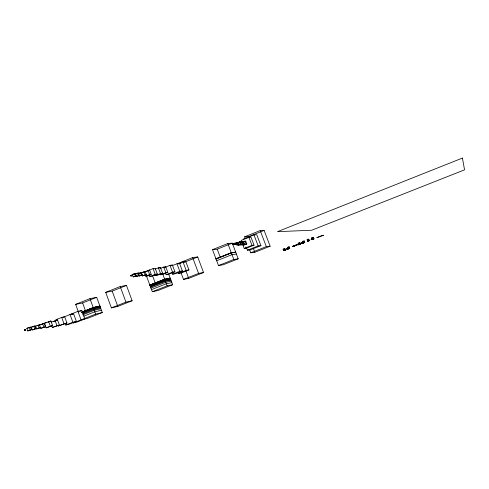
<?xml version="1.0" encoding="UTF-8"?>
<svg xmlns="http://www.w3.org/2000/svg" width="489" height="489" viewBox="0 0 489 489"><rect width="100%" height="100%" fill="white"/><g stroke="black" fill="none" stroke-linecap="round" stroke-linejoin="round"><path stroke-width="0.73" d="M132.262 274.512L135.392 273.492L136.26 275.833L134.053 276.719L133.13 276.866L132.262 274.512L135.392 273.492M130.74 275.448L131.602 275.166L131.841 275.808L130.979 276.089L130.74 275.448L131.602 275.166M135.196 274.023L138.454 272.96L139.359 275.405L137.061 276.328L136.101 276.474L135.196 274.023L138.454 272.96M141.443 272.489L138.167 273.565L141.443 272.489L142.36 274.959L139.084 276.041L138.625 274.8M141.596 274.097L142.275 275.93L146.321 274.598L145.184 271.548L141.144 272.874L149.677 270.136L151.229 274.311L147.287 275.888M147.647 270.778L153.075 268.602L155.196 268.302L157.324 274.017L151.926 276.175L149.781 276.523L149.072 274.61M145.74 271.713L149.677 270.136M133.13 276.866L136.26 275.833M136.101 276.474L139.359 275.405M155.037 269.176L158.399 267.825L160.471 267.532L162.58 273.198L157.22 275.338L155.135 275.68L154.603 274.256M139.084 276.041L142.36 274.959M158.46 268.339L160.471 267.532M160.429 268.394L163.748 267.067L165.753 266.786L167.831 272.367L162.55 274.47L160.526 274.8L165.838 272.685L167.831 272.367M142.275 275.93L146.321 274.598M163.112 267.844L165.753 266.786M165.478 267.147L169.995 265.344L172.379 265.014L174.903 271.78L168.485 274.329L166.077 274.732L165.569 273.369M170.453 265.784L172.379 265.014M144.023 271.719L145.704 276.144L151.229 274.311M78.46 312.08L75.642 304.36L89.952 298.638L96.694 297.318L102.28 312.538L88.161 318.113L81.064 319.873L73.191 322.984L77.085 322.019L84.89 318.938L81.804 310.497L77.947 311.352L62.745 317.483M105.685 292.349L120.208 286.542L126.468 285.423L132.128 300.741L117.8 306.401L111.4 307.893L105.685 292.349L112.177 291.132L126.468 285.423M148.589 275.197L146.468 276.041L152.293 291.725L158.026 290.509L172.641 284.732L168.717 274.201M172.397 265.594L176.969 263.767L179.555 263.412L182.36 270.924L175.221 273.767L172.605 274.207L172.091 272.831M180.936 272.52L183.497 279.39L188.717 278.382L203.558 272.52L197.721 256.963L192.654 257.575L177.599 263.595L180.918 263.149M212.495 249.641L227.813 243.522L232.281 243.155L238.21 258.828L223.118 264.793L218.491 265.551L212.495 249.641L217.226 249.17L232.281 243.155M245.185 238.18L244.653 236.786L260.209 230.57L264.121 230.435L270.13 246.218L254.806 252.275L250.729 252.807L249.408 249.323M178.259 263.932L183.045 262.018L185.826 261.652L188.919 269.91L181.058 273.033L178.234 273.51L177.715 272.122M75.642 304.36L82.61 302.948L96.694 297.318M183.864 262.434L197.721 256.963M264.121 230.435L248.834 236.542L244.653 236.786M149.781 276.523L155.215 274.353L157.324 274.017M243.241 239.139L253.962 234.861L256.756 234.714L260.912 245.655L250.301 249.861L247.428 250.197L246.383 247.434M232.654 243.724L233.846 243.333L234.207 244.292L233.284 244.659L232.654 243.724L233.846 243.333M242.678 244.433L244.2 248.443L246.315 248.216L254.029 245.154L251.004 237.196L248.925 237.324L241.163 240.423L241.664 241.762M232.581 244.256L232.409 243.999L232.764 244.158M234.787 243.222L233.534 243.632L234.787 243.222L235.166 244.225L233.919 244.634L235.166 244.225M234.408 243.553L235.68 243.137L236.065 244.152L235.081 244.549L234.408 243.553L236.713 242.88L237.189 244.152L235.967 244.634L235.612 244.665L235.136 243.4L238.167 242.434L238.834 244.182L236.658 244.903L238.834 244.182M237.501 244.029L237.96 245.24L240.949 244.249L240.038 241.835L235.998 243.149M155.135 275.68L160.526 273.528L162.58 273.198M233.015 244.683L234.207 244.292M237.703 242.764L240.038 241.835M239.983 242.202L241.804 241.682L243.167 245.148L246.811 243.944L245.692 240.998L241.768 242.238M234.793 244.573L236.065 244.152M240.056 242.379L241.804 241.682M241.7 242.061L243.51 241.548L244.421 243.944L241.45 244.928L244.421 243.944M235.612 244.665L237.189 244.152M26.809 328.333L30.52 327.074L31.461 329.672L27.751 330.937L26.809 328.333L28.148 328.015M28.741 327.783L30.52 327.074M24.45 329.782L25.471 329.433L25.728 330.148L24.707 330.491L24.45 329.782L25.471 329.433M31.29 327.214L35.147 325.906L36.131 328.62L33.655 329.604L32.274 329.934L31.29 327.214L35.147 325.906M237.96 245.24L240.949 244.249M40.648 324.69L39.523 324.953L44.297 323.327L45.526 326.701L40.752 328.339L39.487 324.867L38.118 325.185L35.611 326.181L36.608 328.92L40.477 327.593L36.608 328.92M36.993 325.857L39.487 324.867M242.067 244.152L239.726 245.087L242.721 244.097L242.067 244.152L241.15 241.731M44.395 323.211L50.911 320.998L52.586 325.613L46.076 327.844L44.395 323.211L46.107 322.813M166.077 274.732L172.544 272.159L174.903 271.78M41.21 324.555L44.297 323.327M48.087 322.117L50.911 320.998M243.167 245.148L246.811 243.944M27.751 330.937L31.461 329.672M66.944 322.978L58.185 325.998L66.944 322.978L64.664 316.719L61.687 317.398L55.899 319.702L57.702 319.286M51.162 322.153L57.543 320.014L59.371 325.026L52.329 327.453L51.645 325.564M32.274 329.934L36.131 328.62M172.605 274.207L179.805 271.34L182.36 270.924M53.601 321.585L57.543 320.014M71.498 314.61L73.601 313.773L76.376 321.371L69.365 324.146L65.795 325.032L65.288 323.645M79.676 311.34L81.804 310.497M178.234 273.51L186.168 270.356L188.919 269.91M40.752 328.339L45.526 326.701M81.602 312.11L93.228 307.581M149.805 285.02L164.671 279.17L170.178 278.125M215.924 258.748L231.297 252.74L235.704 252.208M81.657 312.263L93.258 307.654L99.921 306.102L97.806 306.945M152.024 284.757L149.86 285.166L164.707 279.268M215.973 258.877L231.328 252.825L235.735 252.293M81.687 312.343L93.283 307.734L99.976 306.255M149.878 285.215L164.744 279.372L170.215 278.223L168.094 278.95M216.022 258.999L231.358 252.911L235.765 252.373M82.397 312.147L93.313 307.813L100 306.328M82.421 312.226L93.344 307.887L100.031 306.407M149.97 285.466L164.817 279.574L170.343 278.571M82.537 312.532L93.454 308.198L100.141 306.707M244.2 248.443L251.976 245.356L254.029 245.154M150.172 286.016L165.025 280.124L170.545 279.109M82.678 312.917L93.595 308.583L100.282 307.086M97.776 306.866L99.89 306.028L93.203 307.502M234.304 252.672L235.68 252.147M46.076 327.844L52.586 325.613M150.38 286.566L165.227 280.674L170.753 279.653M82.983 313.761L93.906 309.427L100.587 307.917M216.676 260.741L232.018 254.653L236.413 254.084M150.581 287.116L165.435 281.23L170.954 280.197M82.61 314.879L94.218 310.277L100.893 308.748M150.954 288.119L165.808 282.232L171.321 281.181M52.329 327.453L59.371 325.026M247.428 250.197L258.174 245.943L260.912 245.655M83.857 316.145L94.78 311.817L101.449 310.264M151.511 289.622L166.37 283.736L171.871 282.66M65.795 325.032L72.855 322.239L76.376 321.371M82.653 319.262L95.63 314.127L102.28 312.538M111.4 307.893L125.966 302.135L132.128 300.741M152.293 291.725L167.152 285.851L172.641 284.732M183.497 279.39L198.595 273.418L203.558 272.52M218.491 265.551L233.84 259.482L238.21 258.828M250.729 252.807L266.322 246.639L270.13 246.218M283.119 249.201L284.873 248.595L285.435 250.062L283.999 250.625L283.119 249.201L283.675 250.674L285.411 249.989L283.583 250.423L283.92 250.417M287.44 247.501L289.195 246.896L289.757 248.369L288.321 248.932L287.44 247.501L289.195 246.896M298.119 243.308L299.861 242.703L300.423 244.176L298.981 244.744L298.119 243.308L299.861 242.703M302.471 241.59L304.213 240.991L304.781 242.465L303.333 243.033L302.471 241.59L304.213 240.991M307.074 239.781L308.81 239.182L309.378 240.661L307.923 241.23L307.074 239.781L308.81 239.182M311.676 237.972L313.406 237.379L313.975 238.858L312.52 239.427L311.676 237.972L313.406 237.379M283.443 249.158L284.873 248.595M311.915 238.577L312.361 239.341L311.915 238.577L312.826 238.265C313.907 239.029 311.786 239.928 311.854 238.785L312.502 238.559C312.942 239.628 310.264 239.152 311.322 239.317M287.654 248.779L287 248.974L286.835 248.54L287.355 248.363L287.544 248.901M302.141 242.593L302.3 243.002L302.061 242.599L302.856 242.422M288.278 248.119L288.486 248.656L288.278 248.119L286.462 249.017M292.868 246.285L292.984 246.597L292.514 246.462L292.807 246.609M292.923 246.603L292.801 246.291L294.244 245.796L294.439 246.309L293.834 246.517C293.119 245.337 294.201 246.731 293.259 246.572L293.107 246.163L293.259 246.572M295.05 245.429C295.442 246.224 294.256 245.27 294.989 245.747M295.099 245.747L294.983 245.435L296.31 244.958L296.609 245.46L296.004 245.667L295.772 245.136M297.63 244.598L296.909 244.738L297.685 244.732M297.324 244.586L298.602 244.084L298.797 244.598M299.347 244.048L299.017 243.907L299.543 243.919M299.085 244.078L300.594 243.271L300.894 243.773L298.192 244.806L297.88 244.286L298.229 244.622M302 242.782L301.566 242.886L302.153 243.002M302.092 243.009L301.976 242.715C302.85 241.199 304.036 243.424 303.259 242.238M286.713 248.754L287.098 248.962L286.933 248.528M287.868 248.302C288.773 247.532 289.048 249.164 287.838 248.883L287.581 248.326M294.158 245.863L293.657 246.059L294.244 245.796M294.879 245.759L295.246 245.661M295.362 245.295C295.784 246.358 295.533 244.928 296.413 244.946M296.939 244.732L297.367 244.579M297.997 244.298L298.602 244.084M299.684 243.663L300.008 243.516M300.698 243.265L299.983 243.455L300.142 243.87M301.713 242.862L302.147 242.709L301.682 242.868M303.363 242.226L302.44 242.556M286.389 248.956L286.78 248.932M288.522 248.076L287.483 248.339L287.728 248.889L287.355 248.363M292.581 246.542L292.514 246.462M299.164 243.889L299.292 243.742M301.56 242.996L301.945 242.966M302.954 242.947L303.761 242.703L303.559 242.189L302.844 242.397L303.058 242.935L302.599 242.966L302.465 242.44M292.581 246.633L293.657 246.15L293.247 246.309M294.763 245.771L295.753 245.325M294.916 245.753L295.405 245.625M299.696 243.883L299.182 243.846M302.44 242.892L301.78 243.033M311.242 239.347L312.092 239.231M312.202 239.005L311.872 239.133M297.63 244.414L297.636 244.855L300.228 243.858M302.214 243.009L302.819 242.831M309.017 240.484L307.813 240.936M287.453 248.913L288.131 248.705M298.602 244.567L300.057 244.029M302.599 242.966L303.345 242.764L303.058 242.275M285.38 249.922L283.62 250.527L283.944 250.484M288.003 248.974L289.757 248.369M298.681 244.781L300.105 244.152M303.039 243.07L304.781 242.465M307.642 241.26L309.378 240.661M312.245 239.457L313.975 238.858M25.728 330.148L25.361 330.234L25.098 329.519M24.707 330.491L25.08 330.405L24.817 329.69M70.086 314.476L72.048 314.036M73.601 313.773L70.061 314.574L72.855 322.239M149.842 285.118L152.006 284.708M149.823 285.069L151.969 284.604M164.744 279.372L170.27 278.369M145.704 276.144L150.117 275.454M131.841 275.808L131.345 275.203M130.979 276.089L130.997 275.405M144.145 271.945L145.209 271.792M283.553 250.35L283.871 250.276M285.435 250.062L284.555 248.638M283.583 250.423L283.895 250.344M285.301 249.714L283.547 250.325L285.313 249.738L285.02 249.861M287.165 248.858L286.566 248.785M288.045 248.167L288.192 248.834L287.807 248.296M287.532 248.363L287.618 248.907M292.74 246.566L292.935 246.309M293.223 246.487L292.734 246.615L292.801 246.291M294.439 246.309L294.14 245.808M293.834 246.517L293.748 245.991M296.609 245.46L296.31 244.958M296.004 245.667L295.912 245.142M296.395 245.185L295.998 245.368M294.702 245.606L295.203 245.551M231.279 252.691L235.674 252.128M297.636 244.855L297.563 244.421M298.192 244.806L298.101 244.286M300.423 244.176L299.561 242.733M300.894 243.773L300.594 243.271M299.25 244.011L299.433 243.76M299.665 243.608L299.824 244.017L299.604 243.675M300.692 243.534L300.295 243.724M303.253 242.905L303.052 242.385M303.761 242.703L303.559 242.189M302.061 242.599L302.495 242.978L302.251 242.575M311.414 239.219L311.933 239.243M312.502 238.559L312.605 239.121M312.826 238.265L312.978 239.054M242.049 242.196L242.844 242.134M313.131 237.403L313.7 238.883M311.951 237.947L312.52 239.427M308.528 239.213L309.097 240.692M307.361 239.757L307.923 241.23M303.926 241.022L304.488 242.501M302.764 241.56L303.333 243.033M302.66 242.416L302.856 242.954M302.544 242.434L302.758 242.966M300.069 243.449L300.289 243.987M298.418 243.271L298.981 244.744M288.883 246.939L289.445 248.406M288.4 248.088L288.614 248.638M287.758 247.458L288.321 248.932M260.209 230.57L266.322 246.639M253.962 234.861L258.174 245.943M253.247 248.167L254.806 252.275M248.925 237.324L251.976 245.356M244.91 241.059L246.028 244.011M245.814 246.89L246.315 248.216M242.868 241.597L243.779 244.005M243.51 243.895L243.956 245.075M239.378 241.884L240.295 244.304M237.691 242.471L238.62 245.178M236.358 242.911L237.141 244.861M235.392 243.161L235.784 244.176M234.696 243.528L235.081 244.549M234.506 243.241L234.885 244.249M233.577 243.357L233.938 244.311M227.813 243.522L233.84 259.482M217.226 249.17L220.441 257.691M192.654 257.575L198.595 273.418M183.045 262.018L186.168 270.356M185.814 270.631L188.717 278.382M176.969 263.767L179.805 271.34M169.995 265.344L172.544 272.159M163.748 267.067L165.838 272.685M162.892 274.402L167.152 285.851M158.399 267.825L160.526 273.528M153.075 268.602L155.215 274.353M152.562 275.808L155.166 282.807M148.1 270.362L149.665 274.561M140.49 272.63L141.413 275.105M137.501 273.1L138.411 275.551M134.469 273.626L135.337 275.979M120.208 286.542L125.966 302.135M112.177 291.132L117.8 306.401M89.952 298.638L95.63 314.127M82.61 302.948L85.386 310.527M77.947 311.352L81.064 319.873M61.687 317.398L63.986 323.7M55.123 320.576L56.956 325.619M48.643 321.517L50.33 326.157M42.622 323.718L43.851 327.104M38.118 325.185L39.108 327.923M33.772 326.23L34.756 328.944M29.187 327.385L30.129 329.989M462.441 158.063L277.477 231.658L311.67 230.24L464.55 169.848L462.441 158.063M297.905 244.353L297.501 244.512L297.905 244.353M322.618 235.356L316.835 237.63L323.639 235.276L322.618 235.356M287.318 248.932L287.055 248.51L287.318 248.932"/></g></svg>
